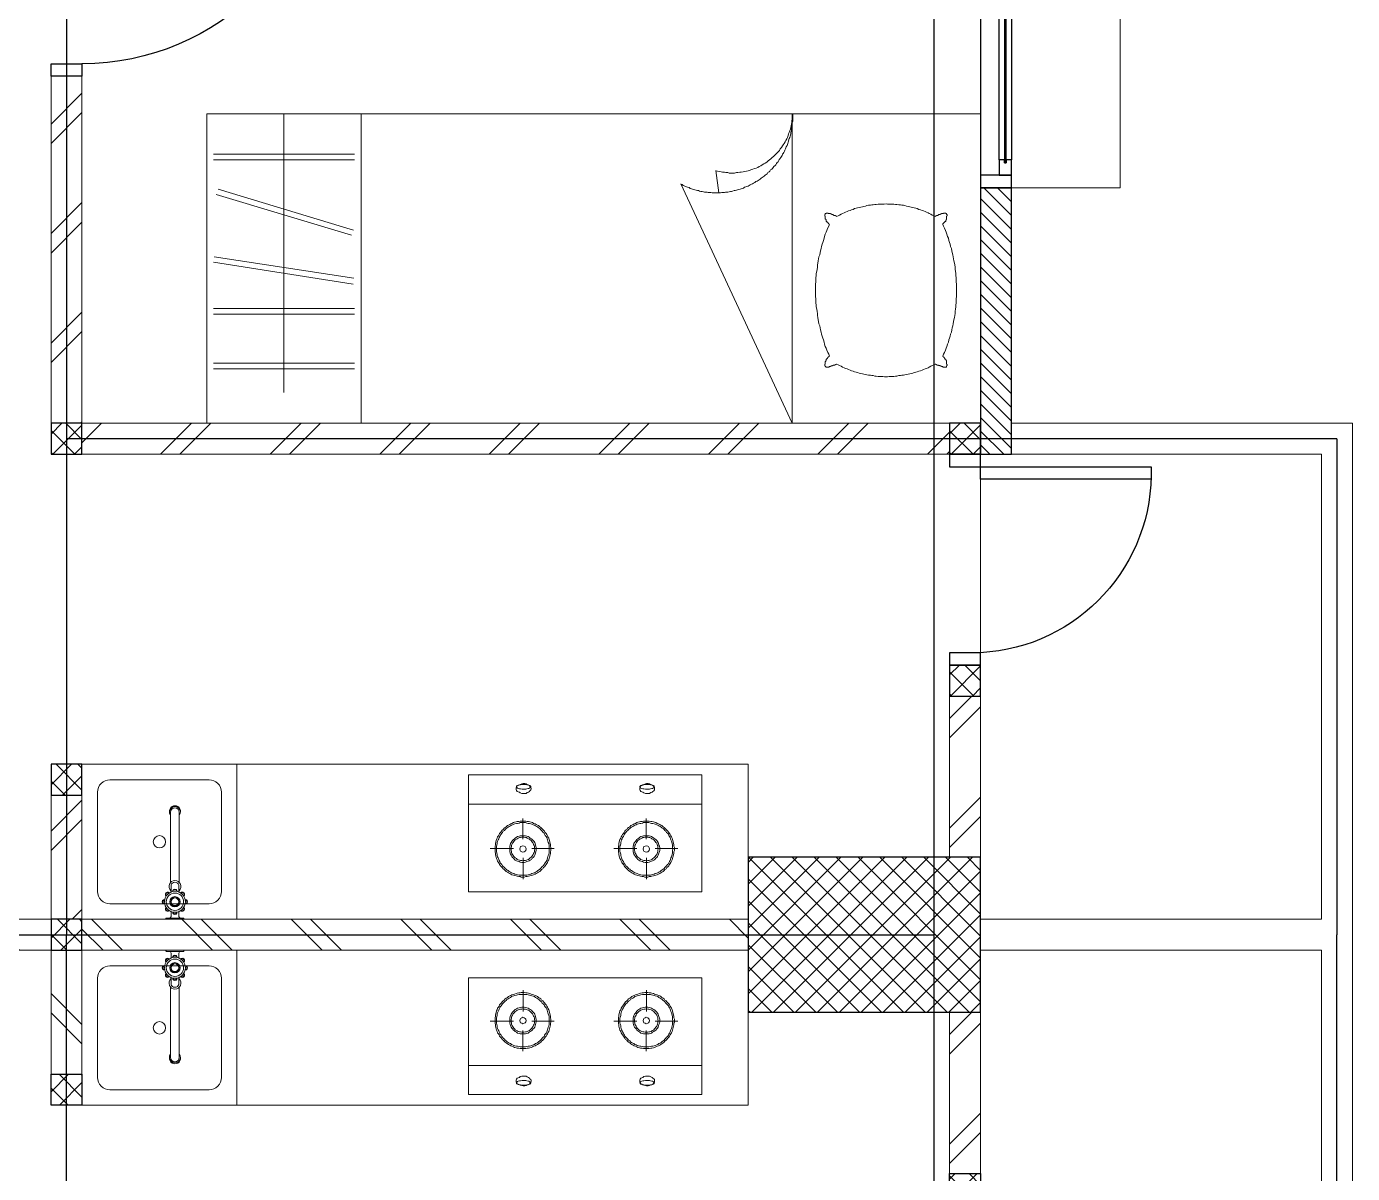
# Model space of a CAD drawing. Header units: millimetres. Extents: x -324 to 75, y -297 to 212.
# Drawn here: x -239.971 to -235.692, y 160.774 to 164.474 of the extents above; entities that cross this region are included whole.
import ezdxf

# ---------------------------------------------------------------- set-up
doc = ezdxf.new("R2010")
doc.units = ezdxf.units.MM
for name, color, linetype, lineweight in [('ars', 11, 'Continuous', 0), ('ars @ 1', 11, 'Continuous', 0), ('KOL', 1, 'Continuous', 30), ('KOLOM', 4, 'Continuous', 9), ('lan', 7, 'Continuous', 15), ('SANITAIR', 15, 'Continuous', 9), ('tem', 5, 'Continuous', 20)]:
    doc.layers.add(name, color=color, linetype=linetype, lineweight=lineweight)
doc.layers.add('as', color=1, linetype='Continuous', plot=False)
doc.layers.add('Kusen', color=30, linetype='Continuous')

# ---------------------------------------------------------------- blocks, each defined once
blk = doc.blocks.new('T. J2')
at = {"layer": 'Kusen'}
for p, q in [((-0.3692, 0.1), (0.2808, 0.1)), ((0.2808, 0.06), (-0.3692, 0.06)), ((-0.4192, 0), (0.3308, 0))]:
    blk.add_line(p, q, dxfattribs=at)
for points in [[(-0.4592, 0), (-0.4192, 0), (-0.4192, 0.1), (-0.4592, 0.1)], [(0.3308, 0), (0.3708, 0), (0.3708, 0.1), (0.3308, 0.1)]]:
    blk.add_lwpolyline(points, close=True, dxfattribs=at)
for points in [[(-0.3692, 0.0775), (-0.3692, 0.06), (-0.4192, 0.06), (-0.4192, 0.1), (-0.3692, 0.1), (-0.3692, 0.0825), (-0.3792, 0.0825), (-0.3792, 0.0775), (-0.3692, 0.0775)], [(0.2808, 0.0775), (0.2808, 0.06), (0.3308, 0.06), (0.3308, 0.1), (0.2808, 0.1), (0.2808, 0.0825), (0.2908, 0.0825), (0.2908, 0.0775), (0.2808, 0.0775)]]:
    blk.add_lwpolyline(points, dxfattribs=at)
at = {"layer": 'Kusen', "color": 141}
blk.add_lwpolyline([(-0.3792, 0.0775), (0.2908, 0.0775), (0.2908, 0.0825), (-0.3792, 0.0825)], close=True, dxfattribs=at)
blk = doc.blocks.new('K 10.10')
at = {"layer": 'ars'}
h = blk.add_hatch(dxfattribs=at)
h.set_pattern_fill('_USER', color=256, scale=0.05, angle=45, double=1, pattern_type=0)
h.set_pattern_definition([(45, (0, 0), (-0.035355339, 0.035355339), []), (135, (0, 0), (-0.035355339, -0.035355339), [])])
h.paths.add_polyline_path([(1560.5383, 1380.4069), (1560.6383, 1380.4069), (1560.6383, 1380.5069), (1560.5383, 1380.5069)])
at = {"layer": 'KOL'}
blk.add_lwpolyline([(1560.5383, 1380.4069), (1560.6383, 1380.4069), (1560.6383, 1380.5069), (1560.5383, 1380.5069)], close=True, dxfattribs=at)
blk = doc.blocks.new('P.60')
at = {"layer": 'Kusen'}
for points in [[(1472.8348, 997.5354), (1472.8748, 997.5354), (1472.8748, 997.4354), (1472.8348, 997.4354)], [(1473.4748, 997.5354), (1473.5148, 997.5354), (1473.5148, 997.4354), (1473.4748, 997.4354)], [(1472.8748, 996.8854), (1472.9148, 996.8854), (1472.9148, 997.4354), (1472.8748, 997.4354)]]:
    blk.add_lwpolyline(points, close=True, dxfattribs=at)
blk.add_arc((1472.8948, 997.4658), 0.5808, 268.0266, 356.9943, dxfattribs=at)
blk = doc.blocks.new('P.80')
at = {"layer": 'Kusen'}
for points in [[(-69.8094, -74.8368), (-69.7694, -74.8368), (-69.7694, -74.0368), (-69.8094, -74.0368)], [(-70.6094, -74.9368), (-70.5694, -74.9368), (-70.5694, -74.8368), (-70.6094, -74.8368)], [(-69.7694, -74.9368), (-69.7294, -74.9368), (-69.7294, -74.8368), (-69.7694, -74.8368)]]:
    blk.add_lwpolyline(points, close=True, dxfattribs=at)
blk.add_arc((-69.7694, -74.8368), 0.8, 90, 180, dxfattribs=at)
blk = doc.blocks.new('KRAN DPR ATAS')
for p, q in [((-0.0289, 0), (0.0289, 0)), ((-0.0289, 0), (-0.0289, -0.0021)), ((0.0289, 0), (0.0289, -0.0021)), ((-0.0275, -0.0035), (0.0275, -0.0035)), ((-0.0127, -0.0092), (-0.0127, -0.0252)), ((0.0127, -0.0092), (0.0127, -0.0252)), ((-0.014, -0.1188), (-0.014, -0.3457)), ((-0.0127, -0.0877), (-0.0127, -0.1101)), ((0.0127, -0.0877), (0.0127, -0.1101)), ((0.014, -0.1188), (0.014, -0.3457))]:
    blk.add_line(p, q)
for radius in [0.0338, 0.0279, 0.0166, 0.0138, 0.0123]:
    blk.add_circle((0, -0.0564), radius)
for centre, radius, start, end in [((-0.0239, -0.0326), 0.00706, 39.002, 230.998), ((-0.0222, -0.0342), 0.00706, 58.1189, 211.8811), ((-0.0275, -0.0021), 0.00141, 180, 270), ((-0.0183, -0.0092), 0.00564, 0, 90), ((-0.0009, -0.0214), 0.00884, 254.902, 254.902), ((0, -0.0227), 0.00706, 354.002, 185.998), ((0, -0.025), 0.00706, 13.1189, 166.8811), ((0.0183, -0.0092), 0.00564, 90, 180), ((0.0239, -0.0326), 0.00706, 309.002, 140.998), ((0.0222, -0.0342), 0.00706, 328.1189, 121.8811), ((0.0275, -0.0021), 0.00141, 270, 0), ((-0.0338, -0.0564), 0.00706, 84.002, 275.998), ((-0.0315, -0.0564), 0.00706, 103.1189, 256.8811), ((-0.0239, -0.0803), 0.00706, 129.002, 320.998), ((-0.0222, -0.0787), 0.00706, 148.1189, 301.8811), ((0.0239, -0.0803), 0.00706, 219.002, 50.998), ((0.0222, -0.0787), 0.00706, 238.1189, 31.8811), ((0.0338, -0.0564), 0.00706, 264.002, 95.998), ((0.0315, -0.0564), 0.00706, 283.1189, 76.8811), ((0, -0.1058), 0.0191, 134.711, 45.289), ((0, -0.1058), 0.0134, 198.6717, 270), ((0, -0.0902), 0.00706, 174.002, 5.998), ((0, -0.0879), 0.00706, 193.1189, 346.8811), ((0, -0.1058), 0.0134, 270, 341.3283), ((0, -0.3457), 0.0178, 141.8277, 38.1723), ((0, -0.3484), 0.0178, 175.6641, 4.3359), ((0, -0.3457), 0.014, 180, 0)]:
    blk.add_arc(centre, radius, start, end)
blk = doc.blocks.new('KOMPOR')
for points in [[(0, 0.3765), (0, -0.3765)], [(0.0944, 0.3765), (0, 0.3765)], [(0.3765, 0.3765), (0.0944, 0.3765)], [(0.0944, 0.3765), (0.0944, -0.3765)], [(0.3765, -0.3765), (0.3765, 0.3765)], [(0.2373, 0.3063), (0.2373, 0.2312)], [(0.2385, 0.2906), (0.2337, 0.2906), (0.23, 0.2906), (0.2252, 0.2893), (0.2203, 0.2893), (0.2167, 0.2881), (0.2119, 0.2869), (0.2082, 0.2857), (0.2034, 0.2833), (0.1998, 0.2821), (0.1961, 0.2797), (0.1925, 0.2772), (0.1889, 0.276), (0.1852, 0.2724), (0.1816, 0.27), (0.178, 0.2676), (0.1755, 0.2639), (0.1719, 0.2615), (0.1695, 0.2579), (0.1671, 0.2542), (0.1634, 0.2506), (0.1622, 0.247), (0.1598, 0.2433), (0.1574, 0.2397), (0.1562, 0.2361), (0.1538, 0.2312), (0.1525, 0.2276), (0.1513, 0.2228), (0.1501, 0.2191), (0.1501, 0.2143), (0.1489, 0.2094), (0.1489, 0.2058), (0.1489, 0.201), (0.1489, 0.1961), (0.1489, 0.1913), (0.1501, 0.1864), (0.1501, 0.1828), (0.1513, 0.178), (0.1525, 0.1743), (0.1538, 0.1695), (0.1562, 0.1659), (0.1574, 0.161), (0.1598, 0.1574), (0.1622, 0.1538), (0.1634, 0.1501), (0.1671, 0.1465), (0.1695, 0.1429), (0.1719, 0.1404), (0.1755, 0.1368), (0.178, 0.1344), (0.1816, 0.1308), (0.1852, 0.1283), (0.1889, 0.1259), (0.1925, 0.1235), (0.1961, 0.1211), (0.1998, 0.1199), (0.2034, 0.1174), (0.2082, 0.1162), (0.2119, 0.115), (0.2167, 0.1138), (0.2203, 0.1126), (0.2252, 0.1114), (0.23, 0.1114), (0.2337, 0.1102), (0.2385, 0.1102), (0.2433, 0.1102), (0.2482, 0.1114), (0.253, 0.1114), (0.2567, 0.1126), (0.2615, 0.1138), (0.2651, 0.115), (0.27, 0.1162), (0.2736, 0.1174), (0.2785, 0.1199), (0.2821, 0.1211), (0.2857, 0.1235), (0.2893, 0.1259), (0.293, 0.1283), (0.2966, 0.1308), (0.299, 0.1344), (0.3027, 0.1368), (0.3051, 0.1404), (0.3087, 0.1429), (0.3111, 0.1465), (0.3136, 0.1501), (0.316, 0.1538), (0.3184, 0.1574), (0.3196, 0.161), (0.322, 0.1659), (0.3232, 0.1695), (0.3245, 0.1743), (0.3257, 0.178), (0.3269, 0.1828), (0.3281, 0.1864), (0.3281, 0.1913), (0.3293, 0.1961), (0.3293, 0.201), (0.3293, 0.2058), (0.3281, 0.2094), (0.3281, 0.2143), (0.3269, 0.2191), (0.3257, 0.2228), (0.3245, 0.2276), (0.3232, 0.2312), (0.322, 0.2361), (0.3196, 0.2397), (0.3184, 0.2433), (0.316, 0.247), (0.3136, 0.2506), (0.3111, 0.2542), (0.3087, 0.2579), (0.3051, 0.2615), (0.3027, 0.2639), (0.299, 0.2676), (0.2966, 0.27), (0.293, 0.2724), (0.2893, 0.276), (0.2857, 0.2772), (0.2821, 0.2797), (0.2785, 0.2821), (0.2736, 0.2833), (0.27, 0.2857), (0.2651, 0.2869), (0.2615, 0.2881), (0.2567, 0.2893), (0.253, 0.2893), (0.2482, 0.2906), (0.2433, 0.2906), (0.2385, 0.2906)], [(0.2385, 0.2857), (0.2349, 0.2857), (0.23, 0.2857), (0.2264, 0.2845), (0.2215, 0.2833), (0.2179, 0.2833), (0.2131, 0.2821), (0.2094, 0.2809), (0.2058, 0.2785), (0.2022, 0.2772), (0.1985, 0.2748), (0.1949, 0.2736), (0.1913, 0.2712), (0.1877, 0.2688), (0.1852, 0.2663), (0.1816, 0.2639), (0.1792, 0.2603), (0.1755, 0.2579), (0.1731, 0.2542), (0.1707, 0.2518), (0.1683, 0.2482), (0.1659, 0.2446), (0.1646, 0.2409), (0.1622, 0.2373), (0.161, 0.2337), (0.1586, 0.23), (0.1574, 0.2264), (0.1562, 0.2215), (0.1562, 0.2179), (0.155, 0.2131), (0.1538, 0.2094), (0.1538, 0.2046), (0.1538, 0.201), (0.1538, 0.1961), (0.1538, 0.1925), (0.155, 0.1877), (0.1562, 0.184), (0.1562, 0.1792), (0.1574, 0.1755), (0.1586, 0.1719), (0.161, 0.1671), (0.1622, 0.1634), (0.1646, 0.1598), (0.1659, 0.1562), (0.1683, 0.1525), (0.1707, 0.1501), (0.1731, 0.1465), (0.1755, 0.1441), (0.1792, 0.1404), (0.1816, 0.138), (0.1852, 0.1356), (0.1877, 0.132), (0.1913, 0.1308), (0.1949, 0.1283), (0.1985, 0.1259), (0.2022, 0.1235), (0.2058, 0.1223), (0.2094, 0.1211), (0.2131, 0.1199), (0.2179, 0.1186), (0.2215, 0.1174), (0.2264, 0.1162), (0.23, 0.1162), (0.2349, 0.1162), (0.2385, 0.1162), (0.2433, 0.1162), (0.247, 0.1162), (0.2518, 0.1162), (0.2554, 0.1174), (0.2603, 0.1186), (0.2639, 0.1199), (0.2676, 0.1211), (0.2724, 0.1223), (0.276, 0.1235), (0.2797, 0.1259), (0.2833, 0.1283), (0.2869, 0.1308), (0.2893, 0.132), (0.293, 0.1356), (0.2954, 0.138), (0.299, 0.1404), (0.3015, 0.1441), (0.3039, 0.1465), (0.3075, 0.1501), (0.3087, 0.1525), (0.3111, 0.1562), (0.3136, 0.1598), (0.316, 0.1634), (0.3172, 0.1671), (0.3184, 0.1719), (0.3196, 0.1755), (0.3208, 0.1792), (0.322, 0.184), (0.3232, 0.1877), (0.3232, 0.1925), (0.3232, 0.1961), (0.3232, 0.201), (0.3232, 0.2046), (0.3232, 0.2094), (0.3232, 0.2131), (0.322, 0.2179), (0.3208, 0.2215), (0.3196, 0.2264), (0.3184, 0.23), (0.3172, 0.2337), (0.316, 0.2373), (0.3136, 0.2409), (0.3111, 0.2446), (0.3087, 0.2482), (0.3075, 0.2518), (0.3039, 0.2542), (0.3015, 0.2579), (0.299, 0.2603), (0.2954, 0.2639), (0.293, 0.2663), (0.2893, 0.2688), (0.2869, 0.2712), (0.2833, 0.2736), (0.2797, 0.2748), (0.276, 0.2772), (0.2724, 0.2785), (0.2676, 0.2809), (0.2639, 0.2821), (0.2603, 0.2833), (0.2554, 0.2833), (0.2518, 0.2845), (0.247, 0.2857), (0.2433, 0.2857), (0.2385, 0.2857)], [(0.0436, 0.2228), (0.0472, 0.2228), (0.0496, 0.2215), (0.0533, 0.2191), (0.0545, 0.2155), (0.0557, 0.2119), (0.0581, 0.2094), (0.0593, 0.2046), (0.0593, 0.1998), (0.0593, 0.1949), (0.0593, 0.1901), (0.0569, 0.1864), (0.0557, 0.1828), (0.0533, 0.1792), (0.0508, 0.178), (0.0484, 0.1755), (0.046, 0.1743), (0.0424, 0.1743), (0.04, 0.1755), (0.0375, 0.178), (0.0339, 0.1792), (0.0327, 0.1828), (0.0315, 0.1864), (0.0291, 0.1901), (0.0278, 0.1949), (0.0278, 0.1998), (0.0291, 0.2046), (0.0303, 0.2094), (0.0315, 0.2119), (0.0339, 0.2155), (0.0351, 0.2191), (0.0375, 0.2215), (0.0412, 0.2228), (0.0436, 0.2228)], [(0.0375, 0.2215), (0.04, 0.2215), (0.04, 0.2203), (0.0424, 0.2179), (0.0436, 0.2155), (0.0448, 0.2119), (0.0448, 0.2082), (0.046, 0.2034), (0.046, 0.1998), (0.046, 0.1961), (0.046, 0.1913), (0.0448, 0.1877), (0.0436, 0.184), (0.0436, 0.1816), (0.0412, 0.178), (0.04, 0.1768), (0.0387, 0.1755), (0.0375, 0.1755), (0.0351, 0.1768), (0.0339, 0.178), (0.0327, 0.1816), (0.0315, 0.184), (0.0315, 0.1877), (0.0303, 0.1913), (0.0303, 0.1961), (0.0303, 0.1998), (0.0303, 0.2034), (0.0315, 0.2082), (0.0315, 0.2119), (0.0327, 0.2155), (0.0339, 0.2179), (0.0351, 0.2203), (0.0363, 0.2215), (0.0375, 0.2215)], [(0.2385, 0.2433), (0.2349, 0.2433), (0.23, 0.2433), (0.2264, 0.2421), (0.2215, 0.2409), (0.2179, 0.2385), (0.2143, 0.2361), (0.2119, 0.2337), (0.2082, 0.2312), (0.2058, 0.2276), (0.2034, 0.2252), (0.201, 0.2215), (0.1985, 0.2179), (0.1973, 0.2131), (0.1961, 0.2094), (0.1961, 0.2046), (0.1961, 0.201), (0.1961, 0.1961), (0.1961, 0.1925), (0.1973, 0.1877), (0.1985, 0.184), (0.201, 0.1804), (0.2034, 0.1768), (0.2058, 0.1731), (0.2082, 0.1707), (0.2119, 0.1671), (0.2143, 0.1646), (0.2179, 0.1622), (0.2215, 0.161), (0.2264, 0.1598), (0.23, 0.1586), (0.2349, 0.1574), (0.2385, 0.1574), (0.2433, 0.1574), (0.247, 0.1586), (0.2518, 0.1598), (0.2554, 0.161), (0.2591, 0.1622), (0.2627, 0.1646), (0.2663, 0.1671), (0.2688, 0.1707), (0.2724, 0.1731), (0.2748, 0.1768), (0.2772, 0.1804), (0.2785, 0.184), (0.2797, 0.1877), (0.2809, 0.1925), (0.2821, 0.1961), (0.2821, 0.201), (0.2821, 0.2046), (0.2809, 0.2094), (0.2797, 0.2131), (0.2785, 0.2179), (0.2772, 0.2215), (0.2748, 0.2252), (0.2724, 0.2276), (0.2688, 0.2312), (0.2663, 0.2337), (0.2627, 0.2361), (0.2591, 0.2385), (0.2554, 0.2409), (0.2518, 0.2421), (0.247, 0.2433), (0.2433, 0.2433), (0.2385, 0.2433)], [(0.2385, 0.2385), (0.2349, 0.2385), (0.2312, 0.2373), (0.2276, 0.2373), (0.224, 0.2361), (0.2203, 0.2337), (0.2179, 0.2324), (0.2143, 0.23), (0.2119, 0.2276), (0.2094, 0.2252), (0.207, 0.2215), (0.2058, 0.2191), (0.2034, 0.2155), (0.2022, 0.2119), (0.2022, 0.2082), (0.201, 0.2046), (0.201, 0.201), (0.201, 0.1973), (0.2022, 0.1925), (0.2022, 0.1889), (0.2034, 0.1864), (0.2058, 0.1828), (0.207, 0.1792), (0.2094, 0.1768), (0.2119, 0.1743), (0.2143, 0.1719), (0.2179, 0.1695), (0.2203, 0.1671), (0.224, 0.1659), (0.2276, 0.1646), (0.2312, 0.1634), (0.2349, 0.1634), (0.2385, 0.1622), (0.2421, 0.1634), (0.247, 0.1634), (0.2506, 0.1646), (0.253, 0.1659), (0.2567, 0.1671), (0.2603, 0.1695), (0.2627, 0.1719), (0.2651, 0.1743), (0.2676, 0.1768), (0.27, 0.1792), (0.2724, 0.1828), (0.2736, 0.1864), (0.2748, 0.1889), (0.276, 0.1925), (0.276, 0.1973), (0.2772, 0.201), (0.276, 0.2046), (0.276, 0.2082), (0.2748, 0.2119), (0.2736, 0.2155), (0.2724, 0.2191), (0.27, 0.2215), (0.2676, 0.2252), (0.2651, 0.2276), (0.2627, 0.23), (0.2603, 0.2324), (0.2567, 0.2337), (0.253, 0.2361), (0.2506, 0.2373), (0.247, 0.2373), (0.2421, 0.2385), (0.2385, 0.2385)], [(0.1404, 0.201), (0.207, 0.201)], [(0.2385, 0.2107), (0.2349, 0.2094), (0.2312, 0.2082), (0.23, 0.2046), (0.2288, 0.201), (0.23, 0.1961), (0.2312, 0.1937), (0.2349, 0.1913), (0.2385, 0.1901), (0.2433, 0.1913), (0.2458, 0.1937), (0.2482, 0.1961), (0.2494, 0.201), (0.2482, 0.2046), (0.2458, 0.2082), (0.2433, 0.2094), (0.2385, 0.2107)], [(0.2373, 0.0993), (0.2373, 0.1719)], [(0.3366, 0.1998), (0.2676, 0.1998)], [(0.2385, -0.1077), (0.2337, -0.1077), (0.23, -0.1077), (0.2252, -0.109), (0.2203, -0.109), (0.2167, -0.1102), (0.2119, -0.1114), (0.2082, -0.1126), (0.2034, -0.115), (0.1998, -0.1162), (0.1961, -0.1186), (0.1925, -0.1211), (0.1889, -0.1235), (0.1852, -0.1259), (0.1816, -0.1283), (0.178, -0.1308), (0.1755, -0.1344), (0.1719, -0.1368), (0.1695, -0.1404), (0.1671, -0.1441), (0.1634, -0.1477), (0.1622, -0.1513), (0.1598, -0.155), (0.1574, -0.1586), (0.1562, -0.1622), (0.1538, -0.1671), (0.1525, -0.1707), (0.1513, -0.1755), (0.1501, -0.1792), (0.1501, -0.184), (0.1489, -0.1889), (0.1489, -0.1925), (0.1489, -0.1973), (0.1489, -0.2022), (0.1489, -0.207), (0.1501, -0.2119), (0.1501, -0.2155), (0.1513, -0.2203), (0.1525, -0.224), (0.1538, -0.2288), (0.1562, -0.2324), (0.1574, -0.2373), (0.1598, -0.2409), (0.1622, -0.2446), (0.1634, -0.2482), (0.1671, -0.2518), (0.1695, -0.2554), (0.1719, -0.2579), (0.1755, -0.2615), (0.178, -0.2639), (0.1816, -0.2676), (0.1852, -0.27), (0.1889, -0.2724), (0.1925, -0.2748), (0.1961, -0.2772), (0.1998, -0.2785), (0.2034, -0.2809), (0.2082, -0.2821), (0.2119, -0.2833), (0.2167, -0.2845), (0.2203, -0.2857), (0.2252, -0.2869), (0.23, -0.2869), (0.2337, -0.2881), (0.2385, -0.2881), (0.2433, -0.2881), (0.2482, -0.2869), (0.253, -0.2869), (0.2567, -0.2857), (0.2615, -0.2845), (0.2651, -0.2833), (0.27, -0.2821), (0.2736, -0.2809), (0.2785, -0.2785), (0.2821, -0.2772), (0.2857, -0.2748), (0.2893, -0.2724), (0.293, -0.27), (0.2966, -0.2676), (0.299, -0.2639), (0.3027, -0.2615), (0.3051, -0.2579), (0.3087, -0.2554), (0.3111, -0.2518), (0.3136, -0.2482), (0.316, -0.2446), (0.3184, -0.2409), (0.3196, -0.2373), (0.322, -0.2324), (0.3232, -0.2288), (0.3245, -0.224), (0.3257, -0.2203), (0.3269, -0.2155), (0.3281, -0.2119), (0.3281, -0.207), (0.3293, -0.2022), (0.3293, -0.1973), (0.3293, -0.1925), (0.3281, -0.1889), (0.3281, -0.184), (0.3269, -0.1792), (0.3257, -0.1755), (0.3245, -0.1707), (0.3232, -0.1671), (0.322, -0.1622), (0.3196, -0.1586), (0.3184, -0.155), (0.316, -0.1513), (0.3136, -0.1477), (0.3111, -0.1441), (0.3087, -0.1404), (0.3051, -0.1368), (0.3027, -0.1344), (0.299, -0.1308), (0.2966, -0.1283), (0.293, -0.1259), (0.2893, -0.1235), (0.2857, -0.1211), (0.2821, -0.1186), (0.2785, -0.1162), (0.2736, -0.115), (0.27, -0.1126), (0.2651, -0.1114), (0.2615, -0.1102), (0.2567, -0.109), (0.253, -0.109), (0.2482, -0.1077), (0.2433, -0.1077), (0.2385, -0.1077)], [(0.2385, -0.1126), (0.2349, -0.1126), (0.23, -0.1126), (0.2264, -0.1138), (0.2215, -0.115), (0.2179, -0.115), (0.2131, -0.1162), (0.2094, -0.1174), (0.2058, -0.1199), (0.2022, -0.1211), (0.1985, -0.1235), (0.1949, -0.1247), (0.1913, -0.1271), (0.1877, -0.1295), (0.1852, -0.132), (0.1816, -0.1344), (0.1792, -0.138), (0.1755, -0.1404), (0.1731, -0.1441), (0.1707, -0.1465), (0.1683, -0.1501), (0.1659, -0.1538), (0.1646, -0.1574), (0.1622, -0.161), (0.161, -0.1646), (0.1586, -0.1683), (0.1574, -0.1719), (0.1562, -0.1768), (0.1562, -0.1804), (0.155, -0.1852), (0.1538, -0.1889), (0.1538, -0.1937), (0.1538, -0.1973), (0.1538, -0.2022), (0.1538, -0.2058), (0.155, -0.2107), (0.1562, -0.2143), (0.1562, -0.2191), (0.1574, -0.2228), (0.1586, -0.2264), (0.161, -0.2312), (0.1622, -0.2349), (0.1646, -0.2385), (0.1659, -0.2421), (0.1683, -0.2458), (0.1707, -0.2482), (0.1731, -0.2518), (0.1755, -0.2554), (0.1792, -0.2579), (0.1816, -0.2603), (0.1852, -0.2627), (0.1877, -0.2663), (0.1913, -0.2688), (0.1949, -0.27), (0.1985, -0.2724), (0.2022, -0.2748), (0.2058, -0.276), (0.2094, -0.2772), (0.2131, -0.2785), (0.2179, -0.2797), (0.2215, -0.2809), (0.2264, -0.2821), (0.23, -0.2821), (0.2349, -0.2821), (0.2385, -0.2833), (0.2433, -0.2821), (0.247, -0.2821), (0.2518, -0.2821), (0.2554, -0.2809), (0.2603, -0.2797), (0.2639, -0.2785), (0.2676, -0.2772), (0.2724, -0.276), (0.276, -0.2748), (0.2797, -0.2724), (0.2833, -0.27), (0.2869, -0.2688), (0.2893, -0.2663), (0.293, -0.2627), (0.2954, -0.2603), (0.299, -0.2579), (0.3015, -0.2554), (0.3039, -0.2518), (0.3075, -0.2482), (0.3087, -0.2458), (0.3111, -0.2421), (0.3136, -0.2385), (0.316, -0.2349), (0.3172, -0.2312), (0.3184, -0.2264), (0.3196, -0.2228), (0.3208, -0.2191), (0.322, -0.2143), (0.3232, -0.2107), (0.3232, -0.2058), (0.3232, -0.2022), (0.3232, -0.1973), (0.3232, -0.1937), (0.3232, -0.1889), (0.3232, -0.1852), (0.322, -0.1804), (0.3208, -0.1768), (0.3196, -0.1719), (0.3184, -0.1683), (0.3172, -0.1646), (0.316, -0.161), (0.3136, -0.1574), (0.3111, -0.1538), (0.3087, -0.1501), (0.3075, -0.1465), (0.3039, -0.1441), (0.3015, -0.1404), (0.299, -0.138), (0.2954, -0.1344), (0.293, -0.132), (0.2893, -0.1295), (0.2869, -0.1271), (0.2833, -0.1247), (0.2797, -0.1235), (0.276, -0.1211), (0.2724, -0.1199), (0.2676, -0.1174), (0.2639, -0.1162), (0.2603, -0.115), (0.2554, -0.115), (0.2518, -0.1138), (0.247, -0.1126), (0.2433, -0.1126), (0.2385, -0.1126)], [(0.2373, -0.0932), (0.2373, -0.1671)], [(0.2385, -0.155), (0.2349, -0.155), (0.23, -0.155), (0.2264, -0.1562), (0.2215, -0.1574), (0.2179, -0.1598), (0.2143, -0.1622), (0.2119, -0.1646), (0.2082, -0.1671), (0.2058, -0.1707), (0.2034, -0.1731), (0.201, -0.1768), (0.1985, -0.1804), (0.1973, -0.1852), (0.1961, -0.1889), (0.1961, -0.1937), (0.1961, -0.1973), (0.1961, -0.2022), (0.1961, -0.207), (0.1973, -0.2107), (0.1985, -0.2143), (0.201, -0.2179), (0.2034, -0.2215), (0.2058, -0.2252), (0.2082, -0.2288), (0.2119, -0.2312), (0.2143, -0.2337), (0.2179, -0.2361), (0.2215, -0.2373), (0.2264, -0.2385), (0.23, -0.2397), (0.2349, -0.2409), (0.2385, -0.2409), (0.2433, -0.2409), (0.247, -0.2397), (0.2518, -0.2385), (0.2554, -0.2373), (0.2591, -0.2361), (0.2627, -0.2337), (0.2663, -0.2312), (0.2688, -0.2288), (0.2724, -0.2252), (0.2748, -0.2215), (0.2772, -0.2179), (0.2785, -0.2143), (0.2797, -0.2107), (0.2809, -0.207), (0.2821, -0.2022), (0.2821, -0.1973), (0.2821, -0.1937), (0.2809, -0.1889), (0.2797, -0.1852), (0.2785, -0.1804), (0.2772, -0.1768), (0.2748, -0.1731), (0.2724, -0.1707), (0.2688, -0.1671), (0.2663, -0.1646), (0.2627, -0.1622), (0.2591, -0.1598), (0.2554, -0.1574), (0.2518, -0.1562), (0.247, -0.155), (0.2433, -0.155), (0.2385, -0.155)], [(0.2385, -0.1598), (0.2349, -0.1598), (0.2312, -0.161), (0.2276, -0.161), (0.224, -0.1622), (0.2203, -0.1646), (0.2179, -0.1659), (0.2143, -0.1683), (0.2119, -0.1707), (0.2094, -0.1731), (0.207, -0.1768), (0.2058, -0.1792), (0.2034, -0.1828), (0.2022, -0.1864), (0.2022, -0.1901), (0.201, -0.1937), (0.201, -0.1973), (0.201, -0.2022), (0.2022, -0.2058), (0.2022, -0.2094), (0.2034, -0.2131), (0.2058, -0.2155), (0.207, -0.2191), (0.2094, -0.2215), (0.2119, -0.224), (0.2143, -0.2264), (0.2179, -0.2288), (0.2203, -0.2312), (0.224, -0.2324), (0.2276, -0.2337), (0.2312, -0.2349), (0.2349, -0.2349), (0.2385, -0.2361), (0.2421, -0.2349), (0.247, -0.2349), (0.2506, -0.2337), (0.253, -0.2324), (0.2567, -0.2312), (0.2603, -0.2288), (0.2627, -0.2264), (0.2651, -0.224), (0.2676, -0.2215), (0.27, -0.2191), (0.2724, -0.2155), (0.2736, -0.2131), (0.2748, -0.2094), (0.276, -0.2058), (0.276, -0.2022), (0.2772, -0.1973), (0.276, -0.1937), (0.276, -0.1901), (0.2748, -0.1864), (0.2736, -0.1828), (0.2724, -0.1792), (0.27, -0.1768), (0.2676, -0.1731), (0.2651, -0.1707), (0.2627, -0.1683), (0.2603, -0.1659), (0.2567, -0.1646), (0.253, -0.1622), (0.2506, -0.161), (0.247, -0.161), (0.2421, -0.1598), (0.2385, -0.1598)], [(0.0436, -0.1768), (0.0472, -0.1768), (0.0496, -0.178), (0.0533, -0.1804), (0.0545, -0.1828), (0.0557, -0.1864), (0.0581, -0.1901), (0.0593, -0.1949), (0.0593, -0.1985), (0.0593, -0.2034), (0.0593, -0.2082), (0.0569, -0.2119), (0.0557, -0.2167), (0.0533, -0.2191), (0.0508, -0.2215), (0.0484, -0.224), (0.046, -0.224), (0.0424, -0.224), (0.04, -0.224), (0.0375, -0.2215), (0.0339, -0.2191), (0.0327, -0.2167), (0.0315, -0.2119), (0.0291, -0.2082), (0.0278, -0.2034), (0.0278, -0.1985), (0.0291, -0.1949), (0.0303, -0.1901), (0.0315, -0.1864), (0.0339, -0.1828), (0.0351, -0.1804), (0.0375, -0.178), (0.0412, -0.1768), (0.0436, -0.1768)], [(0.0375, -0.1768), (0.04, -0.178), (0.04, -0.1792), (0.0424, -0.1804), (0.0436, -0.1828), (0.0448, -0.1864), (0.0448, -0.1901), (0.046, -0.1949), (0.046, -0.1985), (0.046, -0.2034), (0.046, -0.2082), (0.0448, -0.2107), (0.0436, -0.2155), (0.0436, -0.2179), (0.0412, -0.2203), (0.04, -0.2228), (0.0387, -0.2228), (0.0375, -0.2228), (0.0351, -0.2228), (0.0339, -0.2203), (0.0327, -0.2179), (0.0315, -0.2155), (0.0315, -0.2107), (0.0303, -0.2082), (0.0303, -0.2034), (0.0303, -0.1985), (0.0303, -0.1949), (0.0315, -0.1901), (0.0315, -0.1864), (0.0327, -0.1828), (0.0339, -0.1804), (0.0351, -0.1792), (0.0363, -0.178), (0.0375, -0.1768)], [(0.1404, -0.1973), (0.207, -0.1973)], [(0.2385, -0.1877), (0.2349, -0.1889), (0.2312, -0.1901), (0.23, -0.1937), (0.2288, -0.1973), (0.23, -0.2022), (0.2312, -0.2046), (0.2349, -0.207), (0.2385, -0.2082), (0.2433, -0.207), (0.2458, -0.2046), (0.2482, -0.2022), (0.2494, -0.1973), (0.2482, -0.1937), (0.2458, -0.1901), (0.2433, -0.1889), (0.2385, -0.1877)], [(0.3366, -0.1985), (0.2676, -0.1985)], [(0.2373, -0.299), (0.2373, -0.2264)], [(0.0944, -0.3765), (0, -0.3765)], [(0.0944, -0.3765), (0.3765, -0.3765)]]:
    blk.add_lwpolyline(points)
blk = doc.blocks.new('BED2')
blk.add_lwpolyline([(-0.4994, 1.9988), (0.4994, 1.9988), (0.4994, 0), (-0.4994, 0)], close=True)
for points in [[(0.4994, 1.9988), (0.4994, 0)], [(-0.1435, 1.8765), (-0.1435, 1.8765), (-0.1435, 1.8765), (-0.1447, 1.8765), (-0.1447, 1.8777), (-0.1447, 1.8789), (-0.1471, 1.8789), (-0.1471, 1.8814), (-0.1495, 1.8814), (-0.1495, 1.8826), (-0.1495, 1.8826), (-0.1495, 1.8838), (-0.1519, 1.8838), (-0.1519, 1.8862), (-0.1556, 1.8862), (-0.1556, 1.8874), (-0.158, 1.8874), (-0.158, 1.8886), (-0.1592, 1.8886), (-0.1592, 1.8886), (-0.1689, 1.8886), (-0.1689, 1.8898), (-0.1701, 1.8898), (-0.1701, 1.891), (-0.1737, 1.891), (-0.1737, 1.8898), (-0.1737, 1.8898), (-0.1737, 1.8886), (-0.1774, 1.8886), (-0.1774, 1.8886), (-0.1774, 1.8886), (-0.1774, 1.8862), (-0.1786, 1.8862), (-0.1786, 1.8789), (-0.1774, 1.8789), (-0.1774, 1.8765), (-0.1774, 1.8765), (-0.1774, 1.8729), (-0.1762, 1.8729), (-0.1762, 1.8705), (-0.1749, 1.8705), (-0.1749, 1.868), (-0.1737, 1.868), (-0.1737, 1.8668), (-0.1737, 1.8668), (-0.1737, 1.8632), (-0.1725, 1.8632), (-0.1725, 1.8608), (-0.1713, 1.8608), (-0.1713, 1.8571), (-0.1713, 1.8571), (-0.1713, 1.8559), (-0.1701, 1.8559), (-0.1701, 1.8547), (-0.1689, 1.8547), (-0.1689, 1.8523), (-0.1677, 1.8523)], [(0.2827, 1.8765), (0.2766, 1.8789), (0.2706, 1.8826), (0.2633, 1.885), (0.2573, 1.8874), (0.2512, 1.8898), (0.2439, 1.8923), (0.2379, 1.8947), (0.2306, 1.8959), (0.2246, 1.8983), (0.2185, 1.9007), (0.2113, 1.9019), (0.2052, 1.9044), (0.1979, 1.9056), (0.1919, 1.9068), (0.1846, 1.9092), (0.1786, 1.9104), (0.1713, 1.9116), (0.1653, 1.9128), (0.158, 1.914), (0.1519, 1.9153), (0.1447, 1.9165), (0.1374, 1.9165), (0.1314, 1.9177), (0.1241, 1.9189), (0.118, 1.9189), (0.1108, 1.9201), (0.1047, 1.9201), (0.0975, 1.9201), (0.0902, 1.9213), (0.0841, 1.9213), (0.0769, 1.9213), (0.0708, 1.9213), (0.0636, 1.9213), (0.0563, 1.9213), (0.0502, 1.9213), (0.043, 1.9201), (0.0369, 1.9201), (0.0297, 1.9201), (0.0224, 1.9189), (0.0163, 1.9189), (0.0091, 1.9177), (0.003, 1.9165), (-0.0042, 1.9165), (-0.0115, 1.9153), (-0.0176, 1.914), (-0.0248, 1.9128), (-0.0309, 1.9116), (-0.0381, 1.9104), (-0.0442, 1.9092), (-0.0515, 1.9068), (-0.0575, 1.9056), (-0.0648, 1.9044), (-0.0708, 1.9019), (-0.0781, 1.9007), (-0.0841, 1.8983), (-0.0902, 1.8959), (-0.0975, 1.8947), (-0.1035, 1.8923), (-0.1108, 1.8898), (-0.1168, 1.8874), (-0.1229, 1.885), (-0.1301, 1.8826), (-0.1362, 1.8789), (-0.1423, 1.8765)], [(0.3081, 1.8523), (0.3081, 1.8523), (0.3081, 1.8547), (0.3093, 1.8547), (0.3093, 1.8559), (0.3105, 1.8559), (0.3105, 1.8571), (0.3117, 1.8571), (0.3117, 1.8608), (0.3117, 1.8608), (0.3117, 1.8632), (0.313, 1.8632), (0.313, 1.8668), (0.3142, 1.8668), (0.3142, 1.868), (0.3142, 1.868), (0.3142, 1.8705), (0.3154, 1.8705), (0.3154, 1.8729), (0.3166, 1.8729), (0.3166, 1.8765), (0.3178, 1.8765), (0.3178, 1.8789), (0.3178, 1.8789), (0.3178, 1.8862), (0.3178, 1.8862), (0.3178, 1.8886), (0.3166, 1.8886), (0.3166, 1.8886), (0.3142, 1.8886), (0.3142, 1.8898), (0.313, 1.8898), (0.313, 1.891), (0.3093, 1.891), (0.3093, 1.8898), (0.3081, 1.8898), (0.3081, 1.8886), (0.2996, 1.8886), (0.2996, 1.8886), (0.2972, 1.8886), (0.2972, 1.8874), (0.296, 1.8874), (0.296, 1.8862), (0.2924, 1.8862), (0.2924, 1.8838), (0.29, 1.8838), (0.29, 1.8826), (0.2887, 1.8826), (0.2887, 1.8814), (0.2863, 1.8814), (0.2863, 1.8789), (0.2851, 1.8789), (0.2851, 1.8777), (0.2839, 1.8777), (0.2839, 1.8765), (0.2839, 1.8765), (0.2839, 1.8765), (0.2827, 1.8765)], [(-0.1677, 1.8523), (-0.1701, 1.8475), (-0.1725, 1.8426), (-0.1749, 1.8378), (-0.1774, 1.8329), (-0.1798, 1.8293), (-0.1822, 1.8245), (-0.1834, 1.8196), (-0.1858, 1.8148), (-0.187, 1.8099), (-0.1895, 1.8051), (-0.1907, 1.799), (-0.1931, 1.7942), (-0.1943, 1.7893), (-0.1955, 1.7845), (-0.1967, 1.7797), (-0.1979, 1.7748), (-0.1992, 1.77), (-0.2004, 1.7651), (-0.2016, 1.7591), (-0.2028, 1.7542), (-0.204, 1.7494), (-0.204, 1.7446), (-0.2052, 1.7397), (-0.2052, 1.7349), (-0.2064, 1.7288), (-0.2064, 1.724), (-0.2076, 1.7191), (-0.2076, 1.7143), (-0.2076, 1.7082), (-0.2076, 1.7034), (-0.2076, 1.6985), (-0.2088, 1.6937), (-0.2076, 1.6877), (-0.2076, 1.6828), (-0.2076, 1.678), (-0.2076, 1.6731), (-0.2076, 1.6683), (-0.2064, 1.6622), (-0.2064, 1.6574), (-0.2052, 1.6525), (-0.2052, 1.6477), (-0.204, 1.6429), (-0.204, 1.6368), (-0.2028, 1.632), (-0.2016, 1.6271), (-0.2004, 1.6223), (-0.1992, 1.6174), (-0.1979, 1.6126), (-0.1967, 1.6065), (-0.1955, 1.6017), (-0.1943, 1.5969), (-0.1931, 1.592), (-0.1907, 1.5872), (-0.1895, 1.5823), (-0.187, 1.5775), (-0.1858, 1.5726), (-0.1834, 1.5678), (-0.1822, 1.563), (-0.1798, 1.5581), (-0.1774, 1.5533), (-0.1749, 1.5484), (-0.1725, 1.5436), (-0.1701, 1.5387), (-0.1677, 1.5339)], [(0.3081, 1.5339), (0.3105, 1.5387), (0.313, 1.5436), (0.3154, 1.5484), (0.3178, 1.5533), (0.3202, 1.5581), (0.3226, 1.563), (0.3238, 1.5678), (0.3263, 1.5726), (0.3275, 1.5775), (0.3299, 1.5823), (0.3311, 1.5872), (0.3335, 1.592), (0.3347, 1.5969), (0.336, 1.6017), (0.3372, 1.6065), (0.3384, 1.6126), (0.3396, 1.6174), (0.3408, 1.6223), (0.342, 1.6271), (0.3432, 1.632), (0.3444, 1.6368), (0.3444, 1.6429), (0.3456, 1.6477), (0.3456, 1.6525), (0.3469, 1.6574), (0.3469, 1.6622), (0.3481, 1.6683), (0.3481, 1.6731), (0.3481, 1.678), (0.3481, 1.6828), (0.3493, 1.6889), (0.3493, 1.6937), (0.3493, 1.6985), (0.3481, 1.7034), (0.3481, 1.7082), (0.3481, 1.7143), (0.3481, 1.7191), (0.3469, 1.724), (0.3469, 1.7288), (0.3456, 1.7349), (0.3456, 1.7397), (0.3444, 1.7446), (0.3444, 1.7494), (0.3432, 1.7542), (0.342, 1.7591), (0.3408, 1.7651), (0.3396, 1.77), (0.3384, 1.7748), (0.3372, 1.7797), (0.336, 1.7845), (0.3347, 1.7893), (0.3335, 1.7942), (0.3311, 1.799), (0.3299, 1.8051), (0.3275, 1.8099), (0.3263, 1.8148), (0.3238, 1.8196), (0.3226, 1.8245), (0.3202, 1.8293), (0.3178, 1.8329), (0.3154, 1.8378), (0.313, 1.8426), (0.3105, 1.8475), (0.3081, 1.8523)], [(-0.1677, 1.5339), (-0.1689, 1.5339), (-0.1689, 1.5327), (-0.1701, 1.5327), (-0.1701, 1.5303), (-0.1713, 1.5303), (-0.1713, 1.5278), (-0.1713, 1.5278), (-0.1713, 1.5254), (-0.1725, 1.5254), (-0.1725, 1.523), (-0.1737, 1.523), (-0.1737, 1.5206), (-0.1737, 1.5206), (-0.1737, 1.5182), (-0.1749, 1.5182), (-0.1749, 1.5169), (-0.1762, 1.5169), (-0.1762, 1.5145), (-0.1774, 1.5145), (-0.1774, 1.5097), (-0.1774, 1.5097), (-0.1774, 1.5073), (-0.1786, 1.5073), (-0.1786, 1.5), (-0.1774, 1.5), (-0.1774, 1.4988), (-0.1774, 1.4988), (-0.1774, 1.4976), (-0.1737, 1.4976), (-0.1737, 1.4964), (-0.1737, 1.4964), (-0.1737, 1.4964), (-0.1701, 1.4964), (-0.1701, 1.4964), (-0.1689, 1.4964), (-0.1689, 1.4976), (-0.1592, 1.4976), (-0.1592, 1.4988), (-0.158, 1.4988), (-0.158, 1.5), (-0.1556, 1.5), (-0.1556, 1.5), (-0.1519, 1.5), (-0.1519, 1.5024), (-0.1495, 1.5024), (-0.1495, 1.5048), (-0.1495, 1.5048), (-0.1495, 1.5061), (-0.1471, 1.5061), (-0.1471, 1.5073), (-0.1447, 1.5073), (-0.1447, 1.5085), (-0.1447, 1.5085), (-0.1435, 1.5085), (-0.1435, 1.5097), (-0.1435, 1.5097)], [(-0.1423, 1.5109), (-0.1362, 1.5085), (-0.1289, 1.5048), (-0.1229, 1.5024), (-0.1168, 1.5), (-0.1108, 1.4976), (-0.1035, 1.4952), (-0.0975, 1.4939), (-0.0902, 1.4915), (-0.0841, 1.4891), (-0.0781, 1.4879), (-0.0708, 1.4855), (-0.0648, 1.4843), (-0.0575, 1.4818), (-0.0515, 1.4806), (-0.0442, 1.4794), (-0.0381, 1.477), (-0.0309, 1.4758), (-0.0248, 1.4746), (-0.0176, 1.4734), (-0.0115, 1.4722), (-0.0042, 1.4722), (0.003, 1.4709), (0.0091, 1.4697), (0.0163, 1.4685), (0.0224, 1.4685), (0.0297, 1.4673), (0.0369, 1.4673), (0.043, 1.4673), (0.0502, 1.4661), (0.0563, 1.4661), (0.0636, 1.4661), (0.0708, 1.4661), (0.0769, 1.4661), (0.0841, 1.4661), (0.0902, 1.4661), (0.0975, 1.4673), (0.1047, 1.4673), (0.1108, 1.4673), (0.118, 1.4685), (0.1241, 1.4685), (0.1314, 1.4697), (0.1386, 1.4709), (0.1447, 1.4722), (0.1519, 1.4722), (0.158, 1.4734), (0.1653, 1.4746), (0.1713, 1.4758), (0.1786, 1.477), (0.1846, 1.4794), (0.1919, 1.4806), (0.1979, 1.4818), (0.2052, 1.4843), (0.2113, 1.4855), (0.2185, 1.4879), (0.2246, 1.4891), (0.2306, 1.4915), (0.2379, 1.4939), (0.2439, 1.4952), (0.2512, 1.4976), (0.2573, 1.5), (0.2633, 1.5024), (0.2706, 1.5061), (0.2766, 1.5085), (0.2827, 1.5109)], [(0.2827, 1.5097), (0.2839, 1.5097)], [(0.2839, 1.5097), (0.2839, 1.5085), (0.2839, 1.5085), (0.2839, 1.5085), (0.2851, 1.5085), (0.2851, 1.5073), (0.2863, 1.5073), (0.2863, 1.5061), (0.2887, 1.5061), (0.2887, 1.5048), (0.29, 1.5048), (0.29, 1.5024), (0.2924, 1.5024), (0.2924, 1.5), (0.296, 1.5), (0.296, 1.5), (0.2972, 1.5), (0.2972, 1.4988), (0.2996, 1.4988), (0.2996, 1.4976), (0.3081, 1.4976), (0.3081, 1.4964), (0.3093, 1.4964), (0.3093, 1.4964), (0.313, 1.4964), (0.313, 1.4964), (0.3142, 1.4964), (0.3142, 1.4976), (0.3166, 1.4976), (0.3166, 1.4988), (0.3178, 1.4988), (0.3178, 1.5), (0.3178, 1.5), (0.3178, 1.5073), (0.3178, 1.5073), (0.3178, 1.5097), (0.3166, 1.5097), (0.3166, 1.5145), (0.3154, 1.5145), (0.3154, 1.5169), (0.3142, 1.5169), (0.3142, 1.5182), (0.3142, 1.5182), (0.3142, 1.5206), (0.313, 1.5206), (0.313, 1.523), (0.3117, 1.523), (0.3117, 1.5254), (0.3117, 1.5254), (0.3117, 1.5278), (0.3105, 1.5278), (0.3105, 1.5303), (0.3093, 1.5303), (0.3093, 1.5327), (0.3081, 1.5327), (0.3081, 1.5339), (0.3081, 1.5339)], [(-0.3154, 1.1441), (-0.3142, 1.1501), (-0.313, 1.155), (-0.3117, 1.161), (-0.3105, 1.1659), (-0.3105, 1.1719), (-0.3093, 1.1768), (-0.3093, 1.1828), (-0.3081, 1.1877), (-0.3081, 1.1937), (-0.3081, 1.1998), (-0.3081, 1.2046), (-0.3093, 1.2107), (-0.3093, 1.2155), (-0.3105, 1.2215), (-0.3105, 1.2264), (-0.3117, 1.2324), (-0.313, 1.2373), (-0.3142, 1.2433), (-0.3154, 1.2482), (-0.3166, 1.253), (-0.319, 1.2591), (-0.3202, 1.2639), (-0.3226, 1.2688), (-0.3238, 1.2748), (-0.3263, 1.2797), (-0.3287, 1.2845), (-0.3311, 1.2893), (-0.3347, 1.2942), (-0.3372, 1.299), (-0.3396, 1.3039), (-0.3432, 1.3087), (-0.3469, 1.3136), (-0.3505, 1.3172), (-0.3541, 1.322), (-0.3577, 1.3257), (-0.3614, 1.3305), (-0.365, 1.3341), (-0.3686, 1.3378), (-0.3735, 1.3426), (-0.3771, 1.3462), (-0.3808, 1.3499), (-0.3856, 1.3523), (-0.3904, 1.3559), (-0.3953, 1.3596), (-0.3989, 1.362), (-0.4038, 1.3644), (-0.4086, 1.368), (-0.4134, 1.3705), (-0.4183, 1.3729), (-0.4231, 1.3753), (-0.4292, 1.3777), (-0.434, 1.3789), (-0.4389, 1.3814), (-0.4437, 1.3826), (-0.4498, 1.385), (-0.4546, 1.3862), (-0.4607, 1.3874), (-0.4655, 1.3886), (-0.4715, 1.3898), (-0.4764, 1.3898), (-0.4824, 1.391), (-0.4873, 1.391), (-0.4933, 1.3923), (-0.4994, 1.3923)], [(-0.2718, 1.0315), (-0.2706, 1.0351), (-0.2682, 1.0387), (-0.2669, 1.0424), (-0.2645, 1.046), (-0.2633, 1.0496), (-0.2621, 1.0533), (-0.2609, 1.0581), (-0.2585, 1.0617), (-0.2573, 1.0654), (-0.2561, 1.069), (-0.2548, 1.0726), (-0.2536, 1.0763), (-0.2524, 1.0811), (-0.2512, 1.0847), (-0.2512, 1.0884), (-0.25, 1.092), (-0.2488, 1.0956), (-0.2488, 1.1005), (-0.2476, 1.1041), (-0.2464, 1.1077), (-0.2464, 1.1114), (-0.2464, 1.1162), (-0.2452, 1.1199), (-0.2452, 1.1235), (-0.2452, 1.1283), (-0.2439, 1.132), (-0.2439, 1.1356), (-0.2439, 1.1392), (-0.2439, 1.1441), (-0.2439, 1.1477), (-0.2439, 1.1513), (-0.2439, 1.1562), (-0.2439, 1.1598), (-0.2452, 1.1634), (-0.2452, 1.1671), (-0.2452, 1.1719), (-0.2464, 1.1755), (-0.2464, 1.1792), (-0.2464, 1.1828), (-0.2476, 1.1877), (-0.2488, 1.1913), (-0.2488, 1.1949), (-0.25, 1.1985), (-0.2512, 1.2034), (-0.2512, 1.207), (-0.2524, 1.2107), (-0.2536, 1.2143), (-0.2548, 1.2179), (-0.2561, 1.2228), (-0.2573, 1.2264), (-0.2585, 1.23), (-0.2597, 1.2337), (-0.2621, 1.2373), (-0.2633, 1.2409), (-0.2645, 1.2446), (-0.2657, 1.2482), (-0.2682, 1.2518), (-0.2694, 1.2554), (-0.2718, 1.2591), (-0.273, 1.2627), (-0.2754, 1.2663), (-0.2778, 1.27), (-0.2803, 1.2736), (-0.2815, 1.2772), (-0.2839, 1.2809), (-0.2863, 1.2845), (-0.2887, 1.2869), (-0.2912, 1.2906), (-0.2936, 1.2942), (-0.296, 1.2966), (-0.2984, 1.3002), (-0.3008, 1.3039), (-0.3033, 1.3063), (-0.3057, 1.3099), (-0.3093, 1.3123), (-0.3117, 1.316), (-0.3142, 1.3184), (-0.3178, 1.3208), (-0.3202, 1.3245), (-0.3226, 1.3269), (-0.3263, 1.3293), (-0.3287, 1.3317), (-0.3323, 1.3354), (-0.3347, 1.3378), (-0.3384, 1.3402), (-0.342, 1.3426), (-0.3444, 1.345), (-0.3481, 1.3475), (-0.3517, 1.3487), (-0.3541, 1.3511), (-0.3577, 1.3535), (-0.3614, 1.3559), (-0.365, 1.3584), (-0.3686, 1.3596), (-0.3711, 1.362), (-0.3747, 1.3632), (-0.3783, 1.3656), (-0.382, 1.3668), (-0.3856, 1.3692), (-0.3892, 1.3705), (-0.3929, 1.3717), (-0.3965, 1.3741), (-0.4001, 1.3753), (-0.4038, 1.3765), (-0.4074, 1.3777), (-0.411, 1.3789), (-0.4159, 1.3801), (-0.4195, 1.3814), (-0.4231, 1.3826), (-0.4268, 1.3838), (-0.4304, 1.385), (-0.4352, 1.3862), (-0.4389, 1.3862), (-0.4425, 1.3874), (-0.4461, 1.3886), (-0.451, 1.3886), (-0.4546, 1.3898), (-0.4582, 1.3898), (-0.4619, 1.391), (-0.4667, 1.391), (-0.4703, 1.391), (-0.474, 1.3923), (-0.4788, 1.3923), (-0.4824, 1.3923), (-0.4873, 1.3923), (-0.4909, 1.3923), (-0.4946, 1.3923), (-0.4994, 1.3923)], [(-0.4994, 1.391), (0.4994, 1.391)], [(0.4994, 1.391), (-0.273, 1.0315)], [(-0.2439, 1.1538), (-0.3166, 1.1441)], [(-0.4994, 0), (0.4994, 0)], [(0.4994, -0.4988), (-0.4994, -0.4988), (-0.4994, 0), (0.4994, 0), (0.4994, -0.4988)], [(-0.3686, -0.0218), (-0.3686, -0.477)], [(-0.3505, -0.477), (-0.3505, -0.0218)], [(-0.1241, -0.0254), (-0.2561, -0.4613)], [(-0.2391, -0.4685), (-0.1071, -0.0315)], [(0.0309, -0.0242), (-0.0381, -0.4746)], [(-0.02, -0.477), (0.0502, -0.0266)], [(0.1289, -0.0218), (0.1289, -0.477)], [(0.1471, -0.477), (0.1471, -0.0218)], [(0.3057, -0.0218), (0.3057, -0.477)], [(0.3238, -0.477), (0.3238, -0.0218)], [(0.4001, -0.2494), (-0.4994, -0.2494)]]:
    blk.add_lwpolyline(points)
blk = doc.blocks.new('typikal-1')
at = {"layer": 'as'}
for p, q in [((4.6, 6.3), (4.6, 2.2)), ((4.6, 6.3), (6.2, 6.3)), ((0, 2.2), (6.2, 2.2))]:
    blk.add_line(p, q, dxfattribs=at)
at = {"layer": 'KOL'}
blk.add_lwpolyline([(3.79, 5.15), (4.65, 5.15), (4.65, 5.25), (3.79, 5.25)], close=True, dxfattribs=at)
at = {"layer": 'lan'}
for p, q in [((4.55, 5.25), (4.55, 6.35)), ((4.55, 6.35), (6.2, 6.35)), ((4.65, 5.25), (4.65, 6.25)), ((4.65, 6.25), (6.15, 6.25)), ((6.15, 5.15), (6.15, 6.25)), ((4.73, 5.15), (5.29, 5.15))]:
    blk.add_line(p, q, dxfattribs=at)
at = {"layer": 'SANITAIR'}
blk.add_lwpolyline([(5.65, 2.25), (6.15, 2.25), (6.15, 2.75), (5.65, 2.75)], close=True, dxfattribs=at)
blk.add_lwpolyline([(6.0599, 2.7), (5.7399, 2.7, 0.414214), (5.6999, 2.66), (5.6999, 2.34, 0.414214), (5.7399, 2.3), (6.0599, 2.3, 0.414214), (6.0999, 2.34), (6.0999, 2.66, 0.414214)], format="xyb", close=True, dxfattribs=at)
blk.add_circle((5.8999, 2.5), 0.02, dxfattribs=at)
at = {"layer": 'tem'}
for p, q in [((5.65, 2.25), (5.65, 4.4)), ((5.65, 4.4), (5.95, 4.4))]:
    blk.add_line(p, q, dxfattribs=at)
for points in [[(5.43, 5.05), (5.95, 5.05), (5.95, 5.15), (5.43, 5.15)], [(4.55, 2.25), (4.65, 2.25), (4.65, 5.05), (4.55, 5.05)], [(6.15, 2.25), (6.25, 2.25), (6.25, 4.4), (6.15, 4.4)], [(4.55, 2.25), (3.43, 2.25), (3.43, 2.15), (4.55, 2.15)], [(6.15, 2.25), (5.75, 2.25), (5.75, 2.15), (6.15, 2.15)], [(6.15, 1.05), (6.25, 1.05), (6.25, 2.15), (6.15, 2.15)]]:
    blk.add_lwpolyline(points, close=True, dxfattribs=at)
at = {"layer": 'ars'}
blk.add_blockref('BED2', (4.0506, 3.1512), dxfattribs=at)
at = {"layer": 'KOLOM', "extrusion": (0, 0, -1), "xscale": -1, "zscale": -1, "rotation": 180}
for p in [(-1565.1883, 1385.5569), (-1565.9683, 1385.5569), (-1565.1883, 1382.6569), (-1566.2883, 1382.6569), (-1566.7883, 1382.6569)]:
    blk.add_blockref('K 10.10', p, dxfattribs=at)
at = {"layer": 'Kusen', "xscale": -1, "rotation": 180}
blk.add_blockref('P.60', (-1468.1848, 1002.5854), dxfattribs=at)
at = {"layer": 'Kusen'}
blk.add_blockref('T. J2', (3.4192, 5.15), dxfattribs=at)
at = {"layer": 'Kusen', "xscale": -1}
blk.add_blockref('P.80', (-67.1794, 77.0868), dxfattribs=at)
at = {"layer": 'SANITAIR', "xscale": -1, "rotation": 180}
blk.add_blockref('KOMPOR', (5.6844, 3.8735), dxfattribs=at)
at = {"layer": 'SANITAIR', "extrusion": (0, 0, -1), "zscale": -1, "rotation": 90}
blk.add_blockref('KRAN DPR ATAS', (-6.1499, 2.55), dxfattribs=at)
blk = doc.blocks.new("k3'")
at = {"layer": 'ars'}
h = blk.add_hatch(dxfattribs=at)
h.set_pattern_fill('_USER', color=256, scale=0.05, angle=45, double=1, pattern_type=0)
h.set_pattern_definition([(45, (0, -4.975), (-0.03535534, 0.03535534), []), (135, (0, -4.975), (-0.03535534, -0.03535534), [])])
h.paths.add_polyline_path([(-0.25, -0.375), (0.25, -0.375), (0.25, 0.375), (-0.25, 0.375)])
at = {"layer": 'KOL'}
blk.add_lwpolyline([(-0.25, -0.375), (0.25, -0.375), (0.25, 0.375), (-0.25, 0.375)], close=True, dxfattribs=at)
blk = doc.blocks.new('A-4')
at = {"layer": 'ars'}
h = blk.add_hatch(dxfattribs=at)
h.set_pattern_fill('TEMBOK', color=256, scale=0.25)
h.set_pattern_definition([(45, (-3.55016, -26.945), (-0.1767767, 0.1767767), []), (45, (-3.48766, -26.945), (-0.1767767, 0.1767767), [])])
h.paths.add_polyline_path([(3.7, 24.82), (3.8, 24.82), (3.8, 23.7), (3.7, 23.7)])
h = blk.add_hatch(dxfattribs=at)
h.set_pattern_fill('ANSI31', color=256, scale=0.25, angle=90, style=0)
h.set_pattern_definition([(135, (376.279584, 499.773732), (-0.0220970869, -0.0220970869), [])])
h.paths.add_polyline_path([(6.7, 24.46), (6.7, 23.6), (6.8, 23.6), (6.8, 24.46)])
h = blk.add_hatch(dxfattribs=at)
h.set_pattern_fill('TEMBOK', color=256, scale=0.25)
h.set_pattern_definition([(45, (-0.795, 7.625), (-0.1767767, 0.1767767), []), (45, (-0.7325, 7.625), (-0.1767767, 0.1767767), [])])
h.paths.add_polyline_path([(6.6, 23.7), (3.8, 23.7), (3.8, 23.6), (6.6, 23.6)])
h = blk.add_hatch(dxfattribs=at)
h.set_pattern_fill('TEMBOK', color=256, scale=0.25)
h.set_pattern_definition([(45, (-0.65016, -22.145), (-0.1767767, 0.1767767), []), (45, (-0.58766, -22.145), (-0.1767767, 0.1767767), [])])
h.paths.add_polyline_path([(6.6, 22.82), (6.7, 22.82), (6.7, 22.3), (6.6, 22.3)])
h = blk.add_hatch(dxfattribs=at)
h.set_pattern_fill('TEMBOK', color=256, scale=0.25)
h.set_pattern_definition([(45, (-3.55016, -28.165), (-0.1767767, 0.1767767), []), (45, (-3.48766, -28.165), (-0.1767767, 0.1767767), [])])
h.paths.add_polyline_path([(3.7, 22.1), (3.8, 22.1), (3.8, 22.5), (3.7, 22.5)])
h = blk.add_hatch(dxfattribs=at)
h.set_pattern_fill('TEMBOK', color=256, scale=0.25, angle=90)
h.set_pattern_definition([(135, (7.52464, 59.18587), (-0.1767767, -0.1767767), []), (135, (7.52464, 59.24837), (-0.1767767, -0.1767767), [])])
h.paths.add_polyline_path([(3.7, 21.6), (3.7, 22), (3.8, 22), (3.8, 21.6)])
h = blk.add_hatch(dxfattribs=at)
h.set_pattern_fill('TEMBOK', color=256, scale=0.25)
h.set_pattern_definition([(45, (-0.65016, -23.165), (-0.1767767, 0.1767767), []), (45, (-0.58766, -23.165), (-0.1767767, 0.1767767), [])])
h.paths.add_polyline_path([(6.6, 21.8), (6.7, 21.8), (6.7, 21.28), (6.6, 21.28)])
at = {"layer": 'ars @ 1'}
h = blk.add_hatch(dxfattribs=at)
h.set_pattern_fill('TEMBOK', color=256, scale=0.25, angle=90)
h.set_pattern_definition([(135, (5.42464, 54.60587), (-0.1767767, -0.1767767), []), (135, (5.42464, 54.66837), (-0.1767767, -0.1767767), [])])
h.paths.add_polyline_path([(2.6, 22), (2.6, 22.1), (3.7, 22.1), (3.7, 22)])
h = blk.add_hatch(dxfattribs=at)
h.set_pattern_fill('TEMBOK', color=256, scale=0.25, angle=90)
h.set_pattern_definition([(135, (7.52464, 54.60587), (-0.1767767, -0.1767767), []), (135, (7.52464, 54.66837), (-0.1767767, -0.1767767), [])])
h.paths.add_polyline_path([(3.8, 22), (3.8, 22.1), (5.95, 22.1), (5.95, 22)])
at = {"layer": 'as'}
for p, q in [((6.55, 15.85), (6.55, 40.65)), ((-6.55, 22.05), (6.55, 22.05)), ((3.75, 15.85), (3.75, 22.05)), ((7.85, 20.45), (7.85, 22.05))]:
    blk.add_line(p, q, dxfattribs=at)
at = {"layer": 'lan'}
for p, q in [((7.15, 25.29), (7.15, 24.46)), ((6.8, 24.46), (7.15, 24.46)), ((7.9, 20.4), (7.9, 22.05)), ((6.7, 22), (7.8, 22)), ((7.8, 20.5), (7.8, 22))]:
    blk.add_line(p, q, dxfattribs=at)
at = {"layer": 'SANITAIR'}
blk.add_lwpolyline([(3.8, 21.5), (3.8, 22), (4.3, 22), (4.3, 21.5)], close=True, dxfattribs=at)
blk.add_lwpolyline([(4.25, 21.9099), (4.25, 21.5899, -0.414214), (4.21, 21.5499), (3.89, 21.5499, -0.414214), (3.85, 21.5899), (3.85, 21.9099, -0.414214), (3.89, 21.9499), (4.21, 21.9499, -0.414214)], format="xyb", close=True, dxfattribs=at)
blk.add_circle((4.05, 21.7499), 0.02, dxfattribs=at)
at = {"layer": 'tem'}
for p, q in [((5.95, 21.5), (5.95, 21.8)), ((3.8, 21.5), (5.95, 21.5))]:
    blk.add_line(p, q, dxfattribs=at)
for points in [[(3.8, 22), (3.8, 21.6), (3.7, 21.6), (3.7, 22)], [(6.6, 21.28), (6.6, 21.8), (6.7, 21.8), (6.7, 21.28)]]:
    blk.add_lwpolyline(points, close=True, dxfattribs=at)
at = {"layer": 'KOL', "rotation": 90}
blk.add_blockref("k3'", (6.325, 22.05), dxfattribs=at)
at = {"layer": 'KOLOM', "extrusion": (0, 0, -1), "zscale": -1, "rotation": 270}
for p in [(-1384.2069, 1582.1383), (-1387.1069, 1581.8183)]:
    blk.add_blockref('K 10.10', p, dxfattribs=at)
at = {"layer": 'lan', "rotation": 270}
blk.add_blockref('typikal-1', (1.55, 28.25), dxfattribs=at)
at = {"layer": 'SANITAIR', "extrusion": (0, 0, -1), "xscale": -1, "zscale": -1}
blk.add_blockref('KRAN DPR ATAS', (-4.1, 21.9999), dxfattribs=at)
at = {"layer": 'SANITAIR', "rotation": 90}
blk.add_blockref('KOMPOR', (5.4235, 21.5344), dxfattribs=at)

msp = doc.modelspace()

# ---------------------------------------------------------------- block references
msp.add_blockref('A-4', (-243.5919, 139.4939))

doc.saveas('drawing.dxf')
